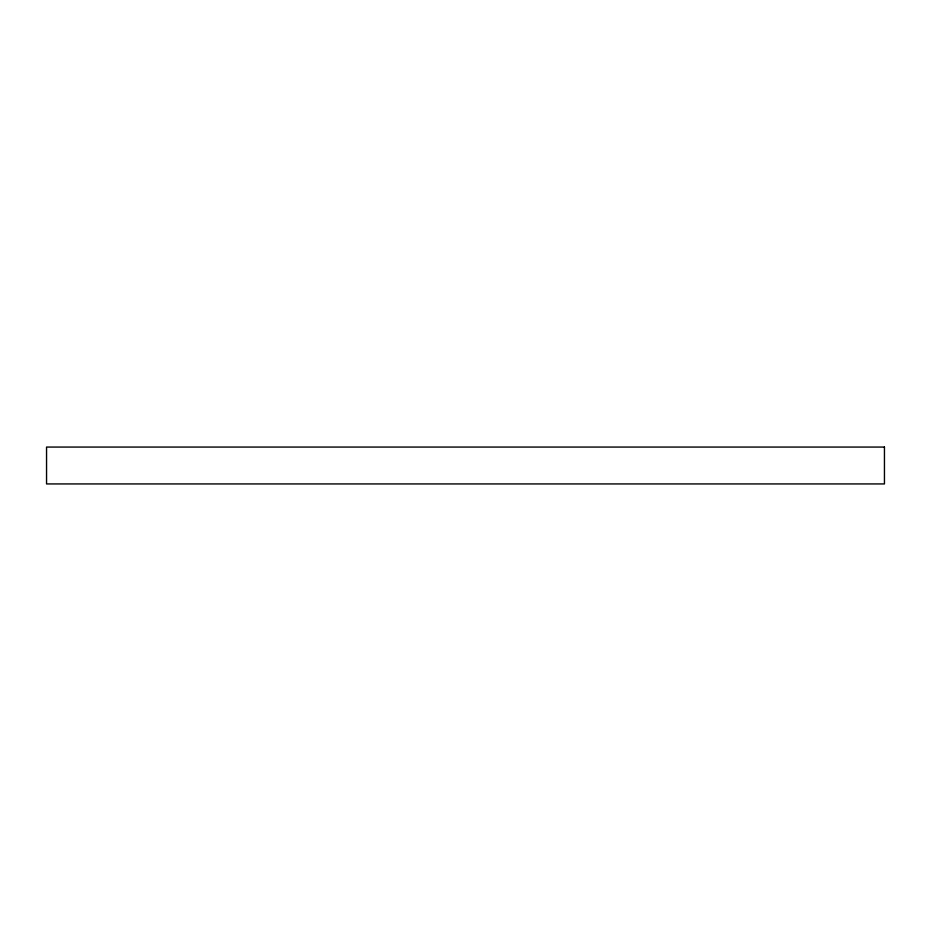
<?xml version="1.0" encoding="UTF-8"?>
<svg xmlns="http://www.w3.org/2000/svg" width="931" height="931" viewBox="0 0 931 931"><rect width="100%" height="100%" fill="white"/><g stroke="black" fill="none" stroke-linecap="round" stroke-linejoin="round"><path stroke-width="1.4" d="M884.45 447.066L46.55 447.066L46.55 483.934L884.45 483.934L884.45 447.066"/></g></svg>
